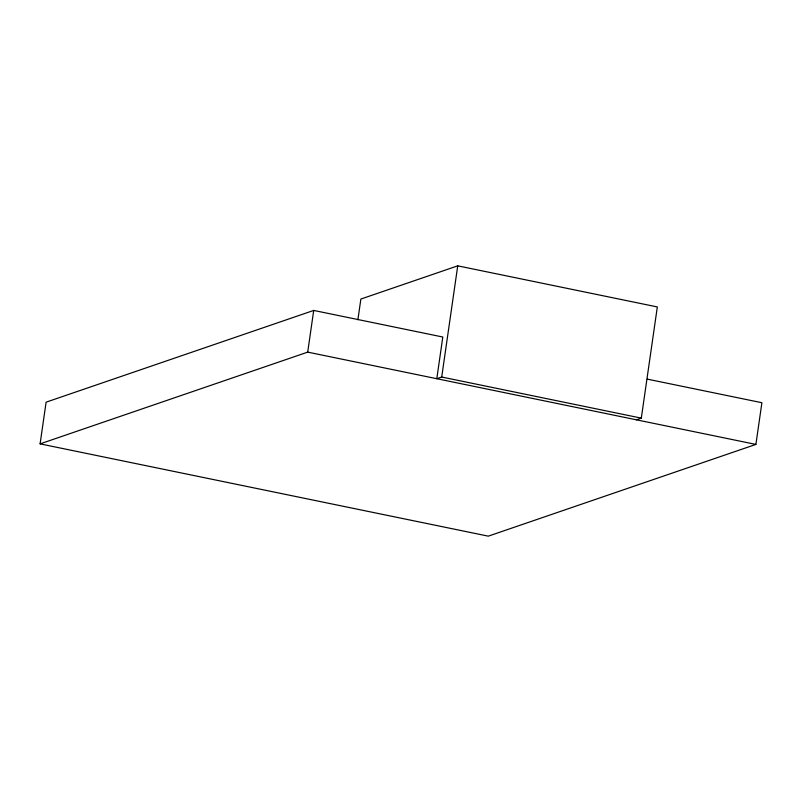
<?xml version="1.0" encoding="UTF-8"?>
<svg xmlns="http://www.w3.org/2000/svg" width="802" height="802" viewBox="0 0 802 802"><rect width="100%" height="100%" fill="white"/><g stroke="black" fill="none" stroke-linecap="round" stroke-linejoin="round"><path stroke-width="1.2" d="M647.284 379.125L761.9 402.724L755.895 444.418L488.288 536.157L40.1 443.867L46.105 402.173L313.712 310.434L442.804 337.02L436.799 378.714L441.712 377.03L641.309 418.133L657.329 306.945L457.731 265.843L360.87 299.046L357.892 319.767M40.1 443.867L307.707 352.128L313.712 310.434M441.712 377.03L457.731 265.843M636.397 419.817L641.309 418.133M307.707 352.128L755.895 444.418"/></g></svg>
